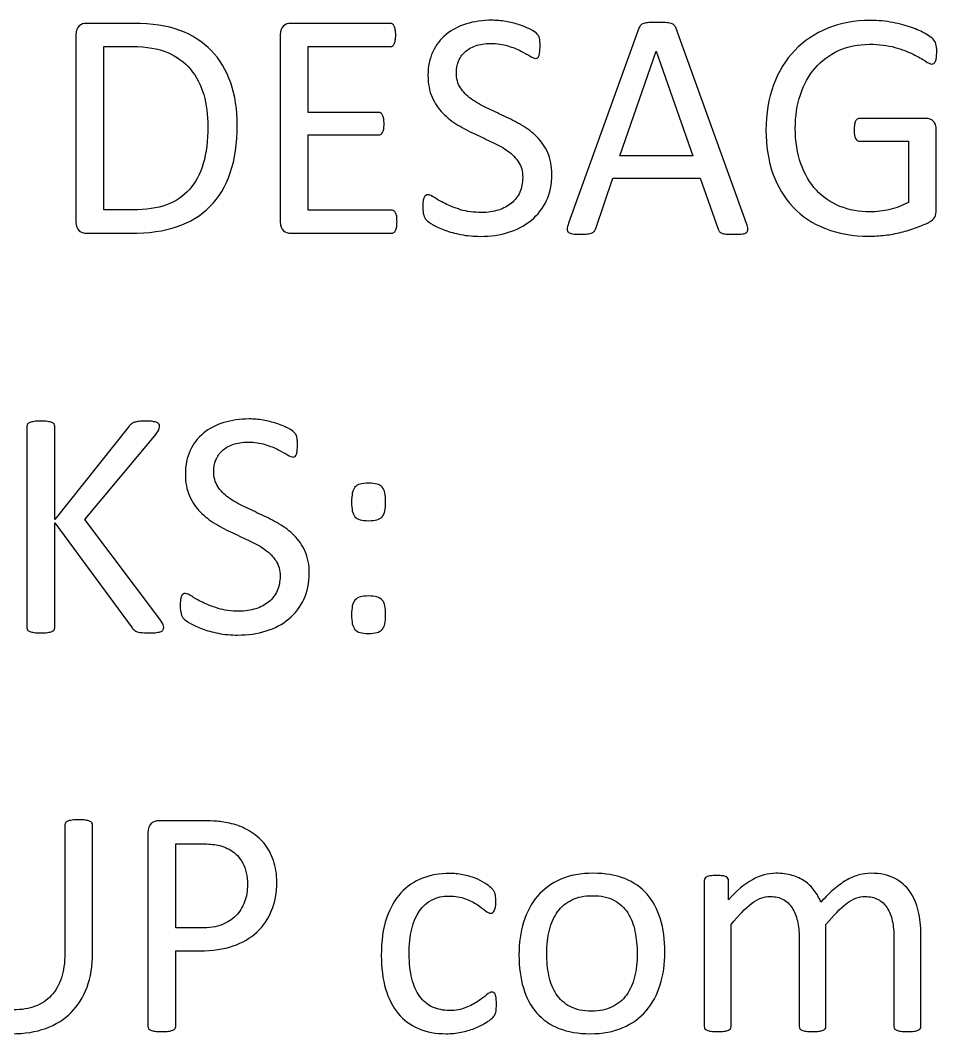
# Model space of a CAD drawing. Extents: x 699 to 13006, y 967 to 6587.
# Drawn here: x 6247.5 to 6578.6, y 2579.4 to 2945.5 of the extents above; entities that cross this region are included whole.
import ezdxf

# ---------------------------------------------------------------- set-up
doc = ezdxf.new("R2010")
doc.units = 0
doc.layers.add('Plantilla_LASERCUT_Illustrator_V2.0', color=7, linetype='CONTINUOUS')

msp = doc.modelspace()

# ---------------------------------------------------------------- linework, layer by layer
at = {"layer": 'Plantilla_LASERCUT_Illustrator_V2.0', "color": 7}
for points in [[(6288.485943, 2944.351151), (6271.317943, 2944.351151)], [(6381.12264, 2944.351151), (6345.146641, 2944.351151)], [(6267.567943, 2940.250151), (6267.567943, 2872.633153)], [(6341.396641, 2940.250151), (6341.396641, 2872.633153)], [(6471.005638, 2942.594051), (6445.575639, 2872.164053)], [(6509.853637, 2872.105053), (6484.423638, 2942.535051)], [(6288.016943, 2876.968153), (6277.645943, 2876.968153), (6277.645943, 2935.972152), (6287.899943, 2935.972152)], [(6376.904641, 2912.183152), (6351.474641, 2912.183152), (6351.474641, 2935.972152), (6381.12264, 2935.972152)], [(6574.833836, 2910.015052), (6550.751836, 2910.015052)], [(6381.53264, 2876.910153), (6351.474641, 2876.910153), (6351.474641, 2904.039152), (6376.904641, 2904.039152)], [(6578.407836, 2877.027053), (6578.407836, 2905.914052)], [(6550.751836, 2901.754052), (6568.329836, 2901.754052), (6568.329836, 2879.664053)], [(6455.361639, 2870.230053), (6461.571638, 2888.453053), (6493.095638, 2888.453053), (6499.599638, 2869.996053)], [(6271.317943, 2868.531153), (6287.372943, 2868.531153)], [(6345.146641, 2868.531153), (6381.53264, 2868.531153)], [(6249.872944, 2798.827955), (6249.872944, 2726.054957)], [(6286.786943, 2798.827955), (6259.950944, 2765.136956), (6259.950944, 2798.827955)], [(6297.919943, 2729.159957), (6270.849943, 2765.136956), (6295.985943, 2795.194955)], [(6259.950944, 2726.054957), (6259.950944, 2763.964956), (6287.841943, 2726.054957)], [(6263.583343, 2654.827959), (6263.583343, 2608.47996)], [(6273.603343, 2608.53896), (6273.603343, 2654.827959)], [(6313.798642, 2656.351659), (6297.568643, 2656.351659)], [(6293.583643, 2652.015659), (6293.583643, 2582.05466)], [(6312.743642, 2617.62066), (6303.661642, 2617.62066), (6303.661642, 2648.030659), (6312.978642, 2648.030659)], [(6494.618638, 2634.730759), (6494.618638, 2581.99576)], [(6503.349637, 2627.757759), (6503.349637, 2634.730759)], [(6504.286637, 2581.99576), (6504.286637, 2618.85176)], [(6538.564637, 2581.99576), (6538.564637, 2618.85176)], [(6528.896637, 2614.04676), (6528.896637, 2581.99576)], [(6563.114636, 2614.04676), (6563.114636, 2581.99576)], [(6572.841636, 2581.99576), (6572.841636, 2615.33576)], [(6303.661642, 2582.05466), (6303.661642, 2609.35966), (6312.275642, 2609.35966)]]:
    msp.add_lwpolyline(points, dxfattribs=at)
for points in [[(6578.290836, 2936.910052)], [(6490.458638, 2896.480053), (6464.091638, 2896.480053), (6477.157638, 2934.273052), (6477.216638, 2934.273052)], [(6323.495942, 2922.906152)], [(6438.046739, 2897.622853)], [(6313.593942, 2893.756153)], [(6383.46664, 2874.654153)], [(6379.218541, 2774.716656)], [(6350.390441, 2753.622856)], [(6379.218541, 2733.993657)], [(6299.120943, 2727.079957)], [(6338.964642, 2641.966659)], [(6328.505642, 2627.025659)], [(6478.769338, 2620.843659)], [(6469.414338, 2599.92566)], [(6419.41394, 2592.04476)]]:
    msp.add_lwpolyline(points, close=True, dxfattribs=at)
for points in [[(6268.768943, 2943.443151), (6267.967943, 2942.837151), (6267.567943, 2941.773151), (6267.567943, 2940.250151)], [(6271.317943, 2944.351151), (6270.418943, 2944.351151), (6269.569943, 2944.049151), (6268.768943, 2943.443151)], [(6305.126942, 2941.802151), (6300.594942, 2943.502151), (6295.048943, 2944.351151), (6288.485943, 2944.351151)], [(6342.597641, 2943.443151), (6341.796641, 2942.837151), (6341.396641, 2941.773151), (6341.396641, 2940.250151)], [(6345.146641, 2944.351151), (6344.247641, 2944.351151), (6343.397641, 2944.049151), (6342.597641, 2943.443151)], [(6381.97264, 2944.117151), (6381.71764, 2944.272151), (6381.43464, 2944.351151), (6381.12264, 2944.351151)], [(6382.58764, 2943.355151), (6382.43064, 2943.707151), (6382.22564, 2943.961151), (6381.97264, 2944.117151)], [(6382.96864, 2942.037151), (6382.87064, 2942.564151), (6382.74364, 2943.004151), (6382.58764, 2943.355151)], [(6408.63274, 2944.145851), (6405.79974, 2943.267851), (6403.35874, 2941.986851), (6401.30874, 2940.308851)], [(6417.80274, 2945.464851), (6414.52174, 2945.464851), (6411.46374, 2945.024851), (6408.63274, 2944.145851)], [(6422.870739, 2945.024851), (6421.171739, 2945.317851), (6419.48174, 2945.464851), (6417.80274, 2945.464851)], [(6427.675739, 2943.852851), (6426.171739, 2944.341851), (6424.569739, 2944.731851), (6422.870739, 2945.024851)], [(6431.689739, 2942.212851), (6430.517739, 2942.817851), (6429.178739, 2943.363851), (6427.675739, 2943.852851)], [(6471.620638, 2943.648051), (6471.366638, 2943.375051), (6471.161638, 2943.023051), (6471.005638, 2942.594051)], [(6472.734638, 2944.293051), (6472.245638, 2944.137051), (6471.874638, 2943.921051), (6471.620638, 2943.648051)], [(6474.609638, 2944.615051), (6473.847638, 2944.556051), (6473.221638, 2944.448051), (6472.734638, 2944.293051)], [(6477.509638, 2944.703051), (6476.337638, 2944.703051), (6475.370638, 2944.674051), (6474.609638, 2944.615051)], [(6480.614638, 2944.615051), (6479.794638, 2944.674051), (6478.758638, 2944.703051), (6477.509638, 2944.703051)], [(6482.607638, 2944.293051), (6482.098638, 2944.448051), (6481.435638, 2944.556051), (6480.614638, 2944.615051)], [(6483.778638, 2943.619051), (6483.505638, 2943.912051), (6483.114638, 2944.137051), (6482.607638, 2944.293051)], [(6484.423638, 2942.535051), (6484.266638, 2942.965051), (6484.051638, 2943.326051), (6483.778638, 2943.619051)], [(6554.560836, 2945.406051), (6548.935836, 2945.406051), (6543.808836, 2944.459051), (6539.179837, 2942.564051)], [(6562.704836, 2944.644051), (6560.165836, 2945.151051), (6557.450836, 2945.406051), (6554.560836, 2945.406051)], [(6569.472836, 2942.857051), (6567.498836, 2943.540051), (6565.243836, 2944.137051), (6562.704836, 2944.644051)], [(6316.522942, 2934.478152), (6313.455942, 2937.662152), (6309.657942, 2940.103151), (6305.126942, 2941.802151)], [(6383.11464, 2940.074151), (6383.11464, 2940.855151), (6383.06564, 2941.509151), (6382.96864, 2942.037151)], [(6382.96864, 2938.228152), (6383.06564, 2938.756152), (6383.11464, 2939.371152), (6383.11464, 2940.074151)], [(6401.30874, 2940.308851), (6399.25774, 2938.628852), (6397.65574, 2936.548852), (6396.50374, 2934.067852)], [(6434.003739, 2940.747851), (6433.631739, 2941.118851), (6432.860739, 2941.605851), (6431.689739, 2942.212851)], [(6434.735739, 2939.868852), (6434.618739, 2940.082851), (6434.374739, 2940.375851), (6434.003739, 2940.747851)], [(6435.028739, 2939.048852), (6434.950739, 2939.379852), (6434.853739, 2939.653852), (6434.735739, 2939.868852)], [(6539.179837, 2942.564051), (6534.550837, 2940.669051), (6530.584837, 2938.003052), (6527.284837, 2934.566052)], [(6574.452836, 2940.631051), (6573.104836, 2941.431051), (6571.444836, 2942.174051), (6569.472836, 2942.857051)], [(6577.235836, 2938.668052), (6576.727836, 2939.175052), (6575.800836, 2939.830052), (6574.452836, 2940.631051)], [(6287.899943, 2935.972152), (6293.133943, 2935.972152), (6297.411943, 2935.249152), (6300.731942, 2933.804152)], [(6381.12264, 2935.972152), (6381.43464, 2935.972152), (6381.71764, 2936.050152), (6381.97264, 2936.207152)], [(6381.97264, 2936.207152), (6382.22564, 2936.362152), (6382.43064, 2936.607152), (6382.58764, 2936.939152)], [(6382.58764, 2936.939152), (6382.74364, 2937.270152), (6382.87064, 2937.701152), (6382.96864, 2938.228152)], [(6408.07574, 2933.979852), (6409.09074, 2934.917852), (6410.37974, 2935.669852), (6411.94274, 2936.235852)], [(6411.94274, 2936.235852), (6413.50474, 2936.801852), (6415.34174, 2937.085852), (6417.45074, 2937.085852)], [(6417.45074, 2937.085852), (6419.71574, 2937.085852), (6421.757739, 2936.801852), (6423.573739, 2936.235852)], [(6423.573739, 2936.235852), (6425.390739, 2935.669852), (6426.962739, 2935.043852), (6428.290739, 2934.360852)], [(6435.204739, 2937.847852), (6435.165739, 2938.315852), (6435.106739, 2938.716852), (6435.028739, 2939.048852)], [(6435.175739, 2934.155852), (6435.233739, 2934.702852), (6435.263739, 2935.327852), (6435.263739, 2936.030852)], [(6435.263739, 2936.030852), (6435.263739, 2936.771852), (6435.243739, 2937.378852), (6435.204739, 2937.847852)], [(6543.075836, 2934.508052), (6546.395836, 2936.031052), (6550.145836, 2936.793052), (6554.325836, 2936.793052)], [(6554.325836, 2936.793052), (6557.841836, 2936.793052), (6560.877836, 2936.421052), (6563.436836, 2935.680052)], [(6578.290836, 2936.910052), (6578.094836, 2937.574052), (6577.743836, 2938.160052), (6577.235836, 2938.668052)], [(6578.583836, 2934.039052), (6578.583836, 2935.289052), (6578.485836, 2936.245052), (6578.290836, 2936.910052)], [(6300.731942, 2933.804152), (6304.051942, 2932.359152), (6306.796942, 2930.347152), (6308.964942, 2927.769152)], [(6323.495942, 2922.906152), (6321.913942, 2927.437152), (6319.588942, 2931.294152), (6316.522942, 2934.478152)], [(6396.50374, 2934.067852), (6395.35074, 2931.586852), (6394.77574, 2928.765852), (6394.77574, 2925.601852)], [(6405.79074, 2930.640852), (6406.29774, 2931.929852), (6407.05974, 2933.042852), (6408.07574, 2933.979852)], [(6428.290739, 2934.360852), (6429.618739, 2933.677852), (6430.741739, 2933.061852), (6431.659739, 2932.515852)], [(6431.659739, 2932.515852), (6432.577739, 2931.967852), (6433.251739, 2931.694852), (6433.681739, 2931.694852)], [(6434.413739, 2931.958852), (6434.628739, 2932.134852), (6434.794739, 2932.406852), (6434.911739, 2932.778852)], [(6434.911739, 2932.778852), (6435.028739, 2933.149852), (6435.116739, 2933.607852), (6435.175739, 2934.155852)], [(6527.284837, 2934.566052), (6523.983837, 2931.129052), (6521.425837, 2926.969052), (6519.608837, 2922.086052)], [(6534.638837, 2928.180052), (6536.942837, 2930.875052), (6539.754837, 2932.984052), (6543.075836, 2934.508052)], [(6563.436836, 2935.680052), (6565.995836, 2934.937052), (6568.192836, 2934.117052), (6570.028836, 2933.219052)], [(6570.028836, 2933.219052), (6571.864836, 2932.319052), (6573.329836, 2931.499052), (6574.423836, 2930.758052)], [(6578.114836, 2930.670052), (6578.270836, 2931.041052), (6578.387836, 2931.510052), (6578.466836, 2932.076052)], [(6578.466836, 2932.076052), (6578.543836, 2932.641052), (6578.583836, 2933.297052), (6578.583836, 2934.039052)], [(6405.02874, 2926.538852), (6405.02874, 2927.982852), (6405.28274, 2929.351852), (6405.79074, 2930.640852)], [(6433.681739, 2931.694852), (6433.954739, 2931.694852), (6434.198739, 2931.782852), (6434.413739, 2931.958852)], [(6574.423836, 2930.758052), (6575.516836, 2930.015052), (6576.298836, 2929.644052), (6576.767836, 2929.644052)], [(6576.767836, 2929.644052), (6577.040836, 2929.644052), (6577.294836, 2929.723052), (6577.528836, 2929.879052)], [(6577.528836, 2929.879052), (6577.763836, 2930.034052), (6577.957836, 2930.298052), (6578.114836, 2930.670052)], [(6308.964942, 2927.769152), (6311.132942, 2925.191152), (6312.723942, 2922.135152), (6313.739942, 2918.599152)], [(6394.77574, 2925.601852), (6394.77574, 2922.515852), (6395.27374, 2919.867852), (6396.26974, 2917.661852)], [(6406.49374, 2921.089852), (6405.51674, 2922.612852), (6405.02874, 2924.429852), (6405.02874, 2926.538852)], [(6529.335837, 2918.570052), (6530.565837, 2922.281052), (6532.332837, 2925.484052), (6534.638837, 2928.180052)], [(6325.868942, 2907.554152), (6325.868942, 2913.258152), (6325.077942, 2918.374152), (6323.495942, 2922.906152)], [(6410.39074, 2917.046852), (6408.76874, 2918.218852), (6407.46974, 2919.565852), (6406.49374, 2921.089852)], [(6519.608837, 2922.086052), (6517.792837, 2917.202052), (6516.884837, 2911.753052), (6516.884837, 2905.738052)], [(6313.739942, 2918.599152), (6314.754942, 2915.063152), (6315.263942, 2911.246152), (6315.263942, 2907.144152)], [(6396.26974, 2917.661852), (6397.26574, 2915.454852), (6398.56374, 2913.530852), (6400.16574, 2911.890852)], [(6527.489837, 2906.500052), (6527.489837, 2910.836052), (6528.104837, 2914.858052), (6529.335837, 2918.570052)], [(6415.92774, 2913.823852), (6413.85674, 2914.799852), (6412.01074, 2915.874852), (6410.39074, 2917.046852)], [(6422.255739, 2910.864852), (6420.106739, 2911.860852), (6417.99774, 2912.847852), (6415.92774, 2913.823852)], [(6377.753641, 2911.920152), (6377.499641, 2912.095152), (6377.216641, 2912.183152), (6376.904641, 2912.183152)], [(6378.398641, 2911.187152), (6378.222641, 2911.500152), (6378.007641, 2911.744152), (6377.753641, 2911.920152)], [(6378.779641, 2909.898152), (6378.700641, 2910.445152), (6378.573641, 2910.874152), (6378.398641, 2911.187152)], [(6400.16574, 2911.890852), (6401.76674, 2910.249852), (6403.58374, 2908.822852), (6405.61474, 2907.612852)], [(6428.583739, 2907.583852), (6426.512739, 2908.774852), (6424.403739, 2909.868852), (6422.255739, 2910.864852)], [(6315.263942, 2907.144152), (6315.263942, 2901.988152), (6314.706942, 2897.525153), (6313.593942, 2893.756153)], [(6323.349942, 2890.357153), (6325.028942, 2895.259153), (6325.868942, 2900.992152), (6325.868942, 2907.554152)], [(6378.896641, 2907.965152), (6378.896641, 2908.706152), (6378.856641, 2909.350152), (6378.779641, 2909.898152)], [(6378.779641, 2906.148152), (6378.856641, 2906.655152), (6378.896641, 2907.261152), (6378.896641, 2907.965152)], [(6405.61474, 2907.612852), (6407.64574, 2906.401852), (6409.73574, 2905.298852), (6411.88474, 2904.302852)], [(6434.120739, 2903.364852), (6432.499739, 2904.984852), (6430.653739, 2906.391852), (6428.583739, 2907.583852)], [(6529.511837, 2893.609053), (6528.163837, 2897.359053), (6527.489837, 2901.656052), (6527.489837, 2906.500052)], [(6548.876836, 2907.760052), (6548.797836, 2907.232052), (6548.759836, 2906.597052), (6548.759836, 2905.855052)], [(6549.257836, 2909.049052), (6549.081836, 2908.717052), (6548.954836, 2908.287052), (6548.876836, 2907.760052)], [(6549.872836, 2909.781052), (6549.638836, 2909.625052), (6549.433836, 2909.380052), (6549.257836, 2909.049052)], [(6550.751836, 2910.015052), (6550.399836, 2910.015052), (6550.106836, 2909.936052), (6549.872836, 2909.781052)], [(6576.122836, 2909.781052), (6575.692836, 2909.936052), (6575.262836, 2910.015052), (6574.833836, 2910.015052)], [(6577.294836, 2909.078052), (6576.942836, 2909.390052), (6576.551836, 2909.625052), (6576.122836, 2909.781052)], [(6578.114836, 2907.789052), (6577.918836, 2908.336052), (6577.645836, 2908.764052), (6577.294836, 2909.078052)], [(6578.407836, 2905.914052), (6578.407836, 2906.617052), (6578.309836, 2907.241052), (6578.114836, 2907.789052)], [(6376.904641, 2904.039152), (6377.216641, 2904.039152), (6377.499641, 2904.106152), (6377.753641, 2904.244152)], [(6377.753641, 2904.244152), (6378.007641, 2904.381152), (6378.222641, 2904.604152), (6378.398641, 2904.918152)], [(6378.398641, 2904.918152), (6378.573641, 2905.230152), (6378.700641, 2905.640152), (6378.779641, 2906.148152)], [(6411.88474, 2904.302852), (6414.03274, 2903.306852), (6416.13274, 2902.329852), (6418.18374, 2901.372852)], [(6438.046739, 2897.622853), (6437.050739, 2899.828853), (6435.741739, 2901.743852), (6434.120739, 2903.364852)], [(6516.884837, 2905.738052), (6516.884837, 2899.957053), (6517.723837, 2894.722053), (6519.403837, 2890.035053)], [(6548.759836, 2905.855052), (6548.759836, 2904.449052), (6548.924836, 2903.414052), (6549.257836, 2902.750052)], [(6418.18374, 2901.372852), (6420.234739, 2900.414852), (6422.059739, 2899.359853), (6423.661739, 2898.208853)], [(6549.257836, 2902.750052), (6549.588836, 2902.085052), (6550.086836, 2901.754052), (6550.751836, 2901.754052)], [(6423.661739, 2898.208853), (6425.262739, 2897.056853), (6426.551739, 2895.718853), (6427.528739, 2894.194853)], [(6439.540739, 2889.800853), (6439.540739, 2892.808853), (6439.042739, 2895.415853), (6438.046739, 2897.622853)], [(6313.593942, 2893.756153), (6312.479942, 2889.985153), (6310.809942, 2886.850153), (6308.583942, 2884.351153)], [(6427.528739, 2894.194853), (6428.504739, 2892.671853), (6428.993739, 2890.834853), (6428.993739, 2888.686853)], [(6535.106837, 2884.117053), (6532.723837, 2886.695053), (6530.858837, 2889.859053), (6529.511837, 2893.609053)], [(6315.995942, 2878.170153), (6319.218942, 2881.392153), (6321.668942, 2885.455153), (6323.349942, 2890.357153)], [(6428.993739, 2888.686853), (6428.993739, 2886.694853), (6428.642739, 2884.916853), (6427.939739, 2883.354853)], [(6437.577739, 2880.308853), (6438.885739, 2883.081853), (6439.540739, 2886.245853), (6439.540739, 2889.800853)], [(6519.403837, 2890.035053), (6521.082837, 2885.347053), (6523.514837, 2881.324053), (6526.698837, 2877.965053)], [(6308.583942, 2884.351153), (6306.356942, 2881.851153), (6303.582942, 2879.995153), (6300.263942, 2878.785153)], [(6393.36874, 2881.479853), (6393.21274, 2881.128853), (6393.09474, 2880.668853), (6393.01774, 2880.102853)], [(6393.95474, 2882.212853), (6393.72074, 2882.074853), (6393.52474, 2881.831853), (6393.36874, 2881.479853)], [(6394.77574, 2882.417853), (6394.46274, 2882.417853), (6394.18974, 2882.349853), (6393.95474, 2882.212853)], [(6397.08974, 2881.421853), (6396.09374, 2882.085853), (6395.32174, 2882.417853), (6394.77574, 2882.417853)], [(6400.92774, 2879.253853), (6399.36474, 2880.034853), (6398.08574, 2880.756853), (6397.08974, 2881.421853)], [(6427.939739, 2883.354853), (6427.235739, 2881.792853), (6426.229739, 2880.474853), (6424.921739, 2879.399853)], [(6543.632836, 2878.258053), (6540.331836, 2879.585053), (6537.489837, 2881.539053), (6535.106837, 2884.117053)], [(6300.263942, 2878.785153), (6296.942943, 2877.574153), (6292.860943, 2876.968153), (6288.016943, 2876.968153)], [(6304.130942, 2870.933153), (6308.817942, 2872.535153), (6312.772942, 2874.947153), (6315.995942, 2878.170153)], [(6393.01774, 2880.102853), (6392.93874, 2879.536853), (6392.90074, 2878.822853), (6392.90074, 2877.964853)], [(6392.90074, 2877.964853), (6392.90074, 2876.753853), (6393.00674, 2875.786853), (6393.22274, 2875.063853)], [(6406.58174, 2877.056853), (6404.37474, 2877.738853), (6402.48974, 2878.471853), (6400.92774, 2879.253853)], [(6424.921739, 2879.399853), (6423.612739, 2878.324853), (6422.050739, 2877.495853), (6420.234739, 2876.909853)], [(6432.128739, 2873.247853), (6434.452739, 2875.181853), (6436.268739, 2877.533853), (6437.577739, 2880.308853)], [(6526.698837, 2877.965053), (6529.881837, 2874.604053), (6533.778837, 2872.017053), (6538.388837, 2870.201053)], [(6554.501836, 2876.265053), (6550.555836, 2876.265053), (6546.932836, 2876.930053), (6543.632836, 2878.258053)], [(6568.329836, 2879.664053), (6566.258836, 2878.530053), (6564.022836, 2877.681053), (6561.620836, 2877.115053)], [(6382.38264, 2876.675153), (6382.12864, 2876.831153), (6381.84464, 2876.910153), (6381.53264, 2876.910153)], [(6383.05664, 2875.943153), (6382.86064, 2876.274153), (6382.63564, 2876.519153), (6382.38264, 2876.675153)], [(6383.46664, 2874.654153), (6383.38764, 2875.181153), (6383.25164, 2875.611153), (6383.05664, 2875.943153)], [(6383.58364, 2872.691153), (6383.58364, 2873.472153), (6383.54464, 2874.127153), (6383.46664, 2874.654153)], [(6393.22274, 2875.063853), (6393.43674, 2874.340853), (6393.76874, 2873.745853), (6394.21874, 2873.276853)], [(6414.22874, 2876.030853), (6411.33774, 2876.030853), (6408.78874, 2876.372853), (6406.58174, 2877.056853)], [(6420.234739, 2876.909853), (6418.41774, 2876.323853), (6416.41574, 2876.030853), (6414.22874, 2876.030853)], [(6561.620836, 2877.115053), (6559.218836, 2876.549053), (6556.845836, 2876.265053), (6554.501836, 2876.265053)], [(6575.653836, 2872.428053), (6576.786836, 2872.993053), (6577.528836, 2873.648053), (6577.880836, 2874.390053)], [(6577.880836, 2874.390053), (6578.231836, 2875.132053), (6578.407836, 2876.011053), (6578.407836, 2877.027053)], [(6267.567943, 2872.633153), (6267.567943, 2871.109153), (6267.967943, 2870.045153), (6268.768943, 2869.439153)], [(6287.372943, 2868.531153), (6293.856943, 2868.531153), (6299.442943, 2869.331153), (6304.130942, 2870.933153)], [(6341.396641, 2872.633153), (6341.396641, 2871.109153), (6341.796641, 2870.045153), (6342.597641, 2869.439153)], [(6383.05664, 2869.527153), (6383.25164, 2869.879153), (6383.38764, 2870.318153), (6383.46664, 2870.845153)], [(6383.46664, 2870.845153), (6383.54464, 2871.373153), (6383.58364, 2871.988153), (6383.58364, 2872.691153)], [(6394.21874, 2873.276853), (6394.66774, 2872.808853), (6395.46774, 2872.241853), (6396.62074, 2871.577853)], [(6396.62074, 2871.577853), (6397.77274, 2870.912853), (6399.19874, 2870.268853), (6400.89874, 2869.643853)], [(6423.925739, 2868.882853), (6427.069739, 2869.857853), (6429.803739, 2871.313853), (6432.128739, 2873.247853)], [(6445.077639, 2870.084053), (6445.057639, 2869.556053), (6445.194639, 2869.155053), (6445.487639, 2868.883053)], [(6445.575639, 2872.164053), (6445.262639, 2871.305053), (6445.096639, 2870.611053), (6445.077639, 2870.084053)], [(6454.892639, 2869.322053), (6455.087639, 2869.576053), (6455.243639, 2869.879053), (6455.361639, 2870.230053)], [(6499.599638, 2869.996053), (6499.755638, 2869.644053), (6499.921638, 2869.351053), (6500.097637, 2869.117053)], [(6510.351637, 2870.025053), (6510.331637, 2870.553053), (6510.165637, 2871.246053), (6509.853637, 2872.105053)], [(6509.911637, 2868.824053), (6510.223637, 2869.097053), (6510.370637, 2869.498053), (6510.351637, 2870.025053)], [(6538.388837, 2870.201053), (6542.997836, 2868.385053), (6548.231836, 2867.476053), (6554.091836, 2867.476053)], [(6565.692836, 2868.883053), (6567.606836, 2869.351053), (6569.461836, 2869.917053), (6571.259836, 2870.582053)], [(6571.259836, 2870.582053), (6573.055836, 2871.246053), (6574.520836, 2871.861053), (6575.653836, 2872.428053)], [(6268.768943, 2869.439153), (6269.569943, 2868.833153), (6270.418943, 2868.531153), (6271.317943, 2868.531153)], [(6342.597641, 2869.439153), (6343.397641, 2868.833153), (6344.247641, 2868.531153), (6345.146641, 2868.531153)], [(6381.53264, 2868.531153), (6381.84464, 2868.531153), (6382.12864, 2868.609153), (6382.38264, 2868.765153)], [(6382.38264, 2868.765153), (6382.63564, 2868.921153), (6382.86064, 2869.175153), (6383.05664, 2869.527153)], [(6400.89874, 2869.643853), (6402.59774, 2869.018853), (6404.53074, 2868.492853), (6406.69874, 2868.061853)], [(6406.69874, 2868.061853), (6408.86674, 2867.632853), (6411.21974, 2867.417853), (6413.75974, 2867.417853)], [(6413.75974, 2867.417853), (6417.39274, 2867.417853), (6420.780739, 2867.906853), (6423.925739, 2868.882853)], [(6445.487639, 2868.883053), (6445.780639, 2868.609053), (6446.288639, 2868.424053), (6447.011639, 2868.326053)], [(6447.011639, 2868.326053), (6447.733639, 2868.229053), (6448.661639, 2868.180053), (6449.794639, 2868.180053)], [(6449.794639, 2868.180053), (6450.887639, 2868.180053), (6451.776639, 2868.219053), (6452.460639, 2868.297053)], [(6452.460639, 2868.297053), (6453.143639, 2868.376053), (6453.671639, 2868.502053), (6454.042639, 2868.678053)], [(6454.042639, 2868.678053), (6454.413639, 2868.853053), (6454.696639, 2869.067053), (6454.892639, 2869.322053)], [(6500.097637, 2869.117053), (6500.273637, 2868.883053), (6500.546637, 2868.697053), (6500.917637, 2868.560053)], [(6500.917637, 2868.560053), (6501.288637, 2868.424053), (6501.835637, 2868.326053), (6502.558637, 2868.267053)], [(6502.558637, 2868.267053), (6503.280637, 2868.209053), (6504.247637, 2868.180053), (6505.458637, 2868.180053)], [(6505.458637, 2868.180053), (6506.669637, 2868.180053), (6507.635637, 2868.219053), (6508.359637, 2868.297053)], [(6508.359637, 2868.297053), (6509.081637, 2868.376053), (6509.598637, 2868.551053), (6509.911637, 2868.824053)], [(6554.091836, 2867.476053), (6556.004836, 2867.476053), (6557.938836, 2867.594053), (6559.892836, 2867.828053)], [(6559.892836, 2867.828053), (6561.844836, 2868.062053), (6563.778836, 2868.414053), (6565.692836, 2868.883053)], [(6252.509944, 2800.556955), (6251.844944, 2800.458955), (6251.317944, 2800.341955), (6250.927944, 2800.204955)], [(6254.911944, 2800.702955), (6253.974944, 2800.702955), (6253.172944, 2800.652955), (6252.509944, 2800.556955)], [(6257.343944, 2800.556955), (6256.698944, 2800.652955), (6255.887944, 2800.702955), (6254.911944, 2800.702955)], [(6258.895944, 2800.204955), (6258.504944, 2800.341955), (6257.987944, 2800.458955), (6257.343944, 2800.556955)], [(6288.749943, 2800.263955), (6288.299943, 2800.125955), (6287.918943, 2799.940955), (6287.606943, 2799.706955)], [(6290.390943, 2800.585955), (6289.745943, 2800.506955), (6289.198943, 2800.399955), (6288.749943, 2800.263955)], [(6292.880943, 2800.702955), (6291.864943, 2800.702955), (6291.034943, 2800.663955), (6290.390943, 2800.585955)], [(6295.341943, 2800.556955), (6294.715943, 2800.652955), (6293.895943, 2800.702955), (6292.880943, 2800.702955)], [(6296.835943, 2800.175955), (6296.463943, 2800.330955), (6295.965943, 2800.458955), (6295.341943, 2800.556955)], [(6330.146442, 2801.464855), (6326.865442, 2801.464855), (6323.807442, 2801.024855), (6320.976442, 2800.145855)], [(6335.214442, 2801.024855), (6333.515442, 2801.317855), (6331.825442, 2801.464855), (6330.146442, 2801.464855)], [(6340.019441, 2799.852855), (6338.515442, 2800.341855), (6336.913442, 2800.731855), (6335.214442, 2801.024855)], [(6250.106944, 2799.647955), (6249.950944, 2799.413955), (6249.872944, 2799.140955), (6249.872944, 2798.827955)], [(6250.927944, 2800.204955), (6250.536944, 2800.066955), (6250.262944, 2799.882955), (6250.106944, 2799.647955)], [(6259.716944, 2799.647955), (6259.559944, 2799.882955), (6259.286944, 2800.066955), (6258.895944, 2800.204955)], [(6259.950944, 2798.827955), (6259.950944, 2799.140955), (6259.871944, 2799.413955), (6259.716944, 2799.647955)], [(6287.606943, 2799.706955), (6287.293943, 2799.472955), (6287.020943, 2799.179955), (6286.786943, 2798.827955)], [(6295.985943, 2795.194955), (6296.688943, 2796.093955), (6297.166943, 2796.796955), (6297.421943, 2797.304955)], [(6297.597943, 2799.589955), (6297.459943, 2799.823955), (6297.205943, 2800.018955), (6296.835943, 2800.175955)], [(6297.421943, 2797.304955), (6297.674943, 2797.810955), (6297.802943, 2798.319955), (6297.802943, 2798.827955)], [(6297.802943, 2798.827955), (6297.802943, 2799.100955), (6297.733943, 2799.354955), (6297.597943, 2799.589955)], [(6320.976442, 2800.145855), (6318.143442, 2799.267855), (6315.702442, 2797.986855), (6313.652442, 2796.308855)], [(6344.033441, 2798.212855), (6342.861441, 2798.817855), (6341.522441, 2799.363855), (6340.019441, 2799.852855)], [(6346.347441, 2796.747855), (6345.975441, 2797.118855), (6345.204441, 2797.605855), (6344.033441, 2798.212855)], [(6347.079441, 2795.868855), (6346.962441, 2796.082855), (6346.718441, 2796.375855), (6346.347441, 2796.747855)], [(6313.652442, 2796.308855), (6311.601442, 2794.628855), (6309.999442, 2792.548855), (6308.847442, 2790.067855)], [(6324.286442, 2792.235855), (6325.848442, 2792.801855), (6327.685442, 2793.085855), (6329.794442, 2793.085855)], [(6329.794442, 2793.085855), (6332.059442, 2793.085855), (6334.101442, 2792.801855), (6335.917442, 2792.235855)], [(6347.372441, 2795.048855), (6347.294441, 2795.379855), (6347.197441, 2795.653855), (6347.079441, 2795.868855)], [(6347.548441, 2793.847855), (6347.509441, 2794.315855), (6347.450441, 2794.716855), (6347.372441, 2795.048855)], [(6347.607441, 2792.030855), (6347.607441, 2792.771855), (6347.587441, 2793.378855), (6347.548441, 2793.847855)], [(6308.847442, 2790.067855), (6307.694442, 2787.586855), (6307.119442, 2784.765855), (6307.119442, 2781.601855)], [(6318.134442, 2786.640855), (6318.641442, 2787.929855), (6319.403442, 2789.042855), (6320.419442, 2789.979855)], [(6320.419442, 2789.979855), (6321.434442, 2790.917855), (6322.723442, 2791.669855), (6324.286442, 2792.235855)], [(6335.917442, 2792.235855), (6337.734442, 2791.669855), (6339.306442, 2791.043855), (6340.634441, 2790.360855)], [(6340.634441, 2790.360855), (6341.962441, 2789.677855), (6343.085441, 2789.061855), (6344.003441, 2788.515855)], [(6347.255441, 2788.778855), (6347.372441, 2789.149855), (6347.460441, 2789.607855), (6347.519441, 2790.155855)], [(6347.519441, 2790.155855), (6347.577441, 2790.702855), (6347.607441, 2791.327855), (6347.607441, 2792.030855)], [(6317.372442, 2782.538855), (6317.372442, 2783.982855), (6317.626442, 2785.351855), (6318.134442, 2786.640855)], [(6344.003441, 2788.515855), (6344.921441, 2787.967855), (6345.595441, 2787.694855), (6346.025441, 2787.694855)], [(6346.025441, 2787.694855), (6346.298441, 2787.694855), (6346.542441, 2787.782855), (6346.757441, 2787.958855)], [(6346.757441, 2787.958855), (6346.972441, 2788.134855), (6347.138441, 2788.406855), (6347.255441, 2788.778855)], [(6318.837442, 2777.089856), (6317.860442, 2778.612856), (6317.372442, 2780.429855), (6317.372442, 2782.538855)], [(6307.119442, 2781.601855), (6307.119442, 2778.515856), (6307.617442, 2775.867856), (6308.613442, 2773.661856)], [(6322.734442, 2773.046856), (6321.112442, 2774.218856), (6319.813442, 2775.565856), (6318.837442, 2777.089856)], [(6367.441541, 2774.716656), (6367.265541, 2773.837656), (6367.177541, 2772.733656), (6367.177541, 2771.405656)], [(6368.407541, 2776.825656), (6367.939541, 2776.298656), (6367.616541, 2775.595656), (6367.441541, 2774.716656)], [(6370.282541, 2777.939656), (6369.501541, 2777.724656), (6368.876541, 2777.353656), (6368.407541, 2776.825656)], [(6373.329541, 2778.261656), (6372.079541, 2778.261656), (6371.063541, 2778.153656), (6370.282541, 2777.939656)], [(6376.318541, 2777.939656), (6375.536541, 2778.153656), (6374.540541, 2778.261656), (6373.329541, 2778.261656)], [(6378.222541, 2776.825656), (6377.733541, 2777.353656), (6377.098541, 2777.724656), (6376.318541, 2777.939656)], [(6379.218541, 2774.716656), (6379.042541, 2775.595656), (6378.710541, 2776.298656), (6378.222541, 2776.825656)], [(6379.482541, 2771.405656), (6379.482541, 2772.733656), (6379.394541, 2773.837656), (6379.218541, 2774.716656)], [(6308.613442, 2773.661856), (6309.609442, 2771.454856), (6310.907442, 2769.530856), (6312.509442, 2767.890856)], [(6328.271442, 2769.823856), (6326.200442, 2770.799856), (6324.354442, 2771.874856), (6322.734442, 2773.046856)], [(6367.177541, 2771.405656), (6367.177541, 2770.154656), (6367.265541, 2769.100656), (6367.441541, 2768.241656)], [(6379.218541, 2768.241656), (6379.394541, 2769.100656), (6379.482541, 2770.154656), (6379.482541, 2771.405656)], [(6312.509442, 2767.890856), (6314.110442, 2766.249856), (6315.927442, 2764.822856), (6317.958442, 2763.612856)], [(6334.599442, 2766.864856), (6332.450442, 2767.860856), (6330.341442, 2768.847856), (6328.271442, 2769.823856)], [(6367.441541, 2768.241656), (6367.616541, 2767.382656), (6367.939541, 2766.689656), (6368.407541, 2766.161656)], [(6378.222541, 2766.161656), (6378.710541, 2766.689656), (6379.042541, 2767.382656), (6379.218541, 2768.241656)], [(6340.927441, 2763.583856), (6338.856442, 2764.774856), (6336.747442, 2765.868856), (6334.599442, 2766.864856)], [(6368.407541, 2766.161656), (6368.876541, 2765.634656), (6369.501541, 2765.262656), (6370.282541, 2765.048656)], [(6370.282541, 2765.048656), (6371.063541, 2764.833656), (6372.079541, 2764.726656), (6373.329541, 2764.726656)], [(6373.329541, 2764.726656), (6374.540541, 2764.726656), (6375.536541, 2764.833656), (6376.318541, 2765.048656)], [(6376.318541, 2765.048656), (6377.098541, 2765.262656), (6377.733541, 2765.634656), (6378.222541, 2766.161656)], [(6317.958442, 2763.612856), (6319.989442, 2762.401856), (6322.079442, 2761.298856), (6324.228442, 2760.302856)], [(6324.228442, 2760.302856), (6326.376442, 2759.306856), (6328.476442, 2758.329856), (6330.527442, 2757.372856)], [(6346.464441, 2759.364856), (6344.843441, 2760.984856), (6342.997441, 2762.391856), (6340.927441, 2763.583856)], [(6330.527442, 2757.372856), (6332.578442, 2756.414856), (6334.403442, 2755.359856), (6336.005442, 2754.208856)], [(6350.390441, 2753.622856), (6349.394441, 2755.828856), (6348.085441, 2757.743856), (6346.464441, 2759.364856)], [(6336.005442, 2754.208856), (6337.606442, 2753.056856), (6338.895442, 2751.718856), (6339.872442, 2750.194856)], [(6351.884441, 2745.800856), (6351.884441, 2748.808856), (6351.386441, 2751.415856), (6350.390441, 2753.622856)], [(6339.872442, 2750.194856), (6340.848441, 2748.671856), (6341.337441, 2746.834856), (6341.337441, 2744.686856)], [(6349.921441, 2736.308857), (6351.229441, 2739.081857), (6351.884441, 2742.245856), (6351.884441, 2745.800856)], [(6341.337441, 2744.686856), (6341.337441, 2742.694856), (6340.986441, 2740.916856), (6340.283441, 2739.354857)], [(6306.298442, 2738.212857), (6306.064442, 2738.074857), (6305.868442, 2737.831857), (6305.712442, 2737.479857)], [(6307.119442, 2738.417857), (6306.806442, 2738.417857), (6306.533442, 2738.349857), (6306.298442, 2738.212857)], [(6309.433442, 2737.421857), (6308.437442, 2738.085857), (6307.665442, 2738.417857), (6307.119442, 2738.417857)], [(6340.283441, 2739.354857), (6339.579442, 2737.792857), (6338.573442, 2736.474857), (6337.265442, 2735.399857)], [(6305.361442, 2736.102857), (6305.282442, 2735.536857), (6305.244442, 2734.822857), (6305.244442, 2733.964857)], [(6305.712442, 2737.479857), (6305.556442, 2737.128857), (6305.438442, 2736.668857), (6305.361442, 2736.102857)], [(6313.271442, 2735.253857), (6311.708442, 2736.034857), (6310.429442, 2736.756857), (6309.433442, 2737.421857)], [(6318.925442, 2733.056857), (6316.718442, 2733.738857), (6314.833442, 2734.471857), (6313.271442, 2735.253857)], [(6337.265442, 2735.399857), (6335.956442, 2734.324857), (6334.394442, 2733.495857), (6332.578442, 2732.909857)], [(6344.472441, 2729.247857), (6346.796441, 2731.181857), (6348.612441, 2733.533857), (6349.921441, 2736.308857)], [(6368.407541, 2736.073657), (6367.939541, 2735.566657), (6367.616541, 2734.872657), (6367.441541, 2733.993657)], [(6370.282541, 2737.187657), (6369.501541, 2736.952657), (6368.876541, 2736.580657), (6368.407541, 2736.073657)], [(6373.329541, 2737.538657), (6372.079541, 2737.538657), (6371.063541, 2737.421657), (6370.282541, 2737.187657)], [(6376.318541, 2737.187657), (6375.536541, 2737.421657), (6374.540541, 2737.538657), (6373.329541, 2737.538657)], [(6378.222541, 2736.073657), (6377.733541, 2736.580657), (6377.098541, 2736.952657), (6376.318541, 2737.187657)], [(6379.218541, 2733.993657), (6379.042541, 2734.872657), (6378.710541, 2735.566657), (6378.222541, 2736.073657)], [(6305.244442, 2733.964857), (6305.244442, 2732.753857), (6305.350442, 2731.786857), (6305.566442, 2731.063857)], [(6305.566442, 2731.063857), (6305.780442, 2730.340857), (6306.112442, 2729.745857), (6306.562442, 2729.276857)], [(6326.572442, 2732.030857), (6323.681442, 2732.030857), (6321.132442, 2732.372857), (6318.925442, 2733.056857)], [(6332.578442, 2732.909857), (6330.761442, 2732.323857), (6328.759442, 2732.030857), (6326.572442, 2732.030857)], [(6367.441541, 2733.993657), (6367.265541, 2733.114657), (6367.177541, 2732.030657), (6367.177541, 2730.741657)], [(6367.177541, 2730.741657), (6367.177541, 2729.452657), (6367.265541, 2728.377657), (6367.441541, 2727.519657)], [(6379.482541, 2730.741657), (6379.482541, 2732.030657), (6379.394541, 2733.114657), (6379.218541, 2733.993657)], [(6379.218541, 2727.519657), (6379.394541, 2728.377657), (6379.482541, 2729.452657), (6379.482541, 2730.741657)], [(6299.120943, 2727.079957), (6298.983943, 2727.450957), (6298.582943, 2728.142957), (6297.919943, 2729.159957)], [(6299.325943, 2726.171957), (6299.325943, 2726.405957), (6299.256943, 2726.707957), (6299.120943, 2727.079957)], [(6306.562442, 2729.276857), (6307.011442, 2728.808857), (6307.811442, 2728.241857), (6308.964442, 2727.577857)], [(6308.964442, 2727.577857), (6310.116442, 2726.912857), (6311.542442, 2726.268857), (6313.242442, 2725.643857)], [(6336.269442, 2724.882857), (6339.413442, 2725.857857), (6342.147441, 2727.313857), (6344.472441, 2729.247857)], [(6367.441541, 2727.519657), (6367.616541, 2726.659657), (6367.939541, 2725.966657), (6368.407541, 2725.439657)], [(6378.222541, 2725.439657), (6378.710541, 2725.966657), (6379.042541, 2726.659657), (6379.218541, 2727.519657)], [(6249.872944, 2726.054957), (6249.872944, 2725.780957), (6249.950944, 2725.517957), (6250.106944, 2725.263957)], [(6250.106944, 2725.263957), (6250.262944, 2725.008957), (6250.536944, 2724.813957), (6250.927944, 2724.677957)], [(6250.927944, 2724.677957), (6251.317944, 2724.539957), (6251.844944, 2724.423957), (6252.509944, 2724.325957)], [(6252.509944, 2724.325957), (6253.172944, 2724.228957), (6253.974944, 2724.179957), (6254.911944, 2724.179957)], [(6254.911944, 2724.179957), (6255.887944, 2724.179957), (6256.698944, 2724.228957), (6257.343944, 2724.325957)], [(6257.343944, 2724.325957), (6257.987944, 2724.423957), (6258.504944, 2724.539957), (6258.895944, 2724.677957)], [(6258.895944, 2724.677957), (6259.286944, 2724.813957), (6259.559944, 2725.008957), (6259.716944, 2725.263957)], [(6259.716944, 2725.263957), (6259.871944, 2725.517957), (6259.950944, 2725.780957), (6259.950944, 2726.054957)], [(6287.841943, 2726.054957), (6288.114943, 2725.663957), (6288.465943, 2725.311957), (6288.895943, 2724.999957)], [(6288.895943, 2724.999957), (6289.325943, 2724.685957), (6289.969943, 2724.472957), (6290.829943, 2724.354957)], [(6290.829943, 2724.354957), (6291.688943, 2724.237957), (6292.801943, 2724.179957), (6294.169943, 2724.179957)], [(6294.169943, 2724.179957), (6295.224943, 2724.179957), (6296.082943, 2724.228957), (6296.747943, 2724.325957)], [(6296.747943, 2724.325957), (6297.411943, 2724.423957), (6297.938943, 2724.550957), (6298.329943, 2724.706957)], [(6298.329943, 2724.706957), (6298.719943, 2724.861957), (6298.983943, 2725.066957), (6299.120943, 2725.321957)], [(6299.120943, 2725.321957), (6299.256943, 2725.575957), (6299.325943, 2725.857957), (6299.325943, 2726.171957)], [(6313.242442, 2725.643857), (6314.941442, 2725.018857), (6316.874442, 2724.492857), (6319.042442, 2724.061857)], [(6319.042442, 2724.061857), (6321.210442, 2723.632857), (6323.563442, 2723.417857), (6326.103442, 2723.417857)], [(6326.103442, 2723.417857), (6329.736442, 2723.417857), (6333.124442, 2723.906857), (6336.269442, 2724.882857)], [(6368.407541, 2725.439657), (6368.876541, 2724.911657), (6369.501541, 2724.539657), (6370.282541, 2724.325657)], [(6370.282541, 2724.325657), (6371.063541, 2724.112657), (6372.079541, 2724.003657), (6373.329541, 2724.003657)], [(6373.329541, 2724.003657), (6374.540541, 2724.003657), (6375.536541, 2724.112657), (6376.318541, 2724.325657)], [(6376.318541, 2724.325657), (6377.098541, 2724.539657), (6377.733541, 2724.911657), (6378.222541, 2725.439657)], [(6263.818343, 2655.647959), (6263.661343, 2655.413959), (6263.583343, 2655.139959), (6263.583343, 2654.827959)], [(6264.638343, 2656.204959), (6264.247343, 2656.066959), (6263.974343, 2655.882959), (6263.818343, 2655.647959)], [(6266.191343, 2656.556959), (6265.546343, 2656.458959), (6265.028343, 2656.341959), (6264.638343, 2656.204959)], [(6268.623343, 2656.702959), (6267.645343, 2656.702959), (6266.835343, 2656.652959), (6266.191343, 2656.556959)], [(6270.996343, 2656.556959), (6270.351343, 2656.652959), (6269.560343, 2656.702959), (6268.623343, 2656.702959)], [(6272.519343, 2656.204959), (6272.147343, 2656.341959), (6271.640343, 2656.458959), (6270.996343, 2656.556959)], [(6273.339343, 2655.647959), (6273.164343, 2655.882959), (6272.890343, 2656.066959), (6272.519343, 2656.204959)], [(6273.603343, 2654.827959), (6273.603343, 2655.139959), (6273.515343, 2655.413959), (6273.339343, 2655.647959)], [(6294.814643, 2655.355659), (6293.993643, 2654.690659), (6293.583643, 2653.576659), (6293.583643, 2652.015659)], [(6297.568643, 2656.351659), (6296.551643, 2656.351659), (6295.634643, 2656.019659), (6294.814643, 2655.355659)], [(6318.515642, 2656.146659), (6317.010642, 2656.282659), (6315.439642, 2656.351659), (6313.798642, 2656.351659)], [(6323.847642, 2655.267659), (6321.796642, 2655.715659), (6320.018642, 2656.008659), (6318.515642, 2656.146659)], [(6330.116642, 2652.747659), (6327.987642, 2653.978659), (6325.898642, 2654.818659), (6323.847642, 2655.267659)], [(6335.536642, 2648.206659), (6334.051642, 2650.002659), (6332.245642, 2651.517659), (6330.116642, 2652.747659)], [(6312.978642, 2648.030659), (6314.696642, 2648.030659), (6316.464642, 2647.893659), (6318.280642, 2647.620659)], [(6318.280642, 2647.620659), (6320.097642, 2647.347659), (6321.855642, 2646.702659), (6323.554642, 2645.687659)], [(6338.964642, 2641.966659), (6338.163642, 2644.329659), (6337.020642, 2646.409659), (6335.536642, 2648.206659)], [(6323.554642, 2645.687659), (6325.253642, 2644.670659), (6326.678642, 2643.128659), (6327.831642, 2641.058659)], [(6327.831642, 2641.058659), (6328.983642, 2638.987659), (6329.560642, 2636.408659), (6329.560642, 2633.323659)], [(6340.165641, 2634.144659), (6340.165641, 2636.994659), (6339.764642, 2639.602659), (6338.964642, 2641.966659)], [(6392.81194, 2635.579759), (6389.82394, 2634.427759), (6387.22594, 2632.658759), (6385.01894, 2630.276759)], [(6402.50994, 2637.308759), (6399.03294, 2637.308759), (6395.80094, 2636.731759), (6392.81194, 2635.579759)], [(6407.40194, 2636.839759), (6405.81994, 2637.151759), (6404.18894, 2637.308759), (6402.50994, 2637.308759)], [(6411.76794, 2635.608759), (6410.43894, 2636.115759), (6408.98394, 2636.525759), (6407.40194, 2636.839759)], [(6415.31194, 2633.851759), (6414.27694, 2634.515759), (6413.09494, 2635.101759), (6411.76794, 2635.608759)], [(6454.540339, 2637.366659), (6450.048339, 2637.366659), (6446.122339, 2636.643659), (6442.763339, 2635.198659)], [(6465.878338, 2635.433659), (6462.656338, 2636.722659), (6458.876339, 2637.366659), (6454.540339, 2637.366659)], [(6495.497638, 2636.106759), (6495.146638, 2635.931759), (6494.911638, 2635.734759), (6494.794638, 2635.521759)], [(6496.845638, 2636.458759), (6496.298638, 2636.399759), (6495.849638, 2636.282759), (6495.497638, 2636.106759)], [(6499.013638, 2636.546759), (6498.114638, 2636.546759), (6497.391638, 2636.517759), (6496.845638, 2636.458759)], [(6501.152637, 2636.458759), (6500.585637, 2636.517759), (6499.872638, 2636.546759), (6499.013638, 2636.546759)], [(6502.470637, 2636.106759), (6502.157637, 2636.282759), (6501.717637, 2636.399759), (6501.152637, 2636.458759)], [(6503.144637, 2635.521759), (6503.007637, 2635.734759), (6502.782637, 2635.931759), (6502.470637, 2636.106759)], [(6520.458637, 2637.366759), (6517.606637, 2637.366759), (6514.784637, 2636.595759), (6511.991637, 2635.052759)], [(6526.347637, 2636.605759), (6524.608637, 2637.111759), (6522.645637, 2637.366759), (6520.458637, 2637.366759)], [(6530.946637, 2634.466759), (6529.618637, 2635.383759), (6528.085637, 2636.097759), (6526.347637, 2636.605759)], [(6550.546636, 2636.810759), (6549.159636, 2636.438759), (6547.734636, 2635.843759), (6546.269636, 2635.022759)], [(6554.736636, 2637.366759), (6553.329636, 2637.366759), (6551.932636, 2637.181759), (6550.546636, 2636.810759)], [(6563.290636, 2635.579759), (6560.985636, 2636.771759), (6558.134636, 2637.366759), (6554.736636, 2637.366759)], [(6568.886636, 2630.804759), (6567.460636, 2632.796759), (6565.594636, 2634.387759), (6563.290636, 2635.579759)], [(6329.560642, 2633.323659), (6329.560642, 2631.058659), (6329.208642, 2628.958659), (6328.505642, 2627.025659)], [(6338.290642, 2623.890659), (6339.540642, 2626.937659), (6340.165641, 2630.355659), (6340.165641, 2634.144659)], [(6417.56794, 2632.151759), (6417.09994, 2632.620759), (6416.34694, 2633.186759), (6415.31194, 2633.851759)], [(6418.53494, 2631.038759), (6418.35894, 2631.311759), (6418.03694, 2631.683759), (6417.56794, 2632.151759)], [(6442.763339, 2635.198659), (6439.403339, 2633.753659), (6436.601339, 2631.721659), (6434.355339, 2629.105659)], [(6473.935338, 2629.808659), (6471.786338, 2632.269659), (6469.101338, 2634.144659), (6465.878338, 2635.433659)], [(6494.794638, 2635.521759), (6494.677638, 2635.306759), (6494.618638, 2635.042759), (6494.618638, 2634.730759)], [(6503.349637, 2634.730759), (6503.349637, 2635.042759), (6503.280637, 2635.306759), (6503.144637, 2635.521759)], [(6511.991637, 2635.052759), (6509.198637, 2633.508759), (6506.317637, 2631.076759), (6503.349637, 2627.757759)], [(6534.345637, 2631.185759), (6533.407637, 2632.453759), (6532.274637, 2633.548759), (6530.946637, 2634.466759)], [(6546.269636, 2635.022759), (6544.804636, 2634.202759), (6543.280636, 2633.127759), (6541.698636, 2631.800759)], [(6385.01894, 2630.276759), (6382.81194, 2627.894759), (6381.07394, 2624.836759), (6379.804941, 2621.106759)], [(6391.69894, 2623.802759), (6394.17894, 2627.376759), (6397.74394, 2629.163759), (6402.39294, 2629.163759)], [(6402.39294, 2629.163759), (6404.65794, 2629.163759), (6406.62094, 2628.841759), (6408.28094, 2628.196759)], [(6418.97494, 2630.071759), (6418.85694, 2630.442759), (6418.71094, 2630.765759), (6418.53494, 2631.038759)], [(6419.20894, 2628.812759), (6419.16894, 2629.280759), (6419.09194, 2629.699759), (6418.97494, 2630.071759)], [(6419.26794, 2627.054759), (6419.26794, 2627.757759), (6419.24694, 2628.343759), (6419.20894, 2628.812759)], [(6434.355339, 2629.105659), (6432.108339, 2626.488659), (6430.429339, 2623.371659), (6429.316339, 2619.75966)], [(6446.740339, 2627.757659), (6448.809339, 2628.773659), (6451.283339, 2629.281659), (6454.161339, 2629.281659)], [(6454.161339, 2629.281659), (6457.274339, 2629.281659), (6459.875339, 2628.724659), (6461.964338, 2627.611659)], [(6478.769338, 2620.843659), (6477.694338, 2624.359659), (6476.083338, 2627.347659), (6473.935338, 2629.808659)], [(6511.669637, 2626.409759), (6513.934637, 2628.128759), (6516.181637, 2628.987759), (6518.407637, 2628.987759)], [(6518.407637, 2628.987759), (6520.204637, 2628.987759), (6521.757637, 2628.636759), (6523.066637, 2627.933759)], [(6536.689637, 2626.937759), (6536.063637, 2628.498759), (6535.282637, 2629.915759), (6534.345637, 2631.185759)], [(6541.698636, 2631.800759), (6540.116636, 2630.472759), (6538.446637, 2628.850759), (6536.689637, 2626.937759)], [(6545.976636, 2626.409759), (6548.221636, 2628.128759), (6550.458636, 2628.987759), (6552.685636, 2628.987759)], [(6552.685636, 2628.987759), (6554.481636, 2628.987759), (6556.044636, 2628.636759), (6557.372636, 2627.933759)], [(6571.933636, 2623.802759), (6571.327636, 2626.477759), (6570.311636, 2628.812759), (6568.886636, 2630.804759)], [(6328.505642, 2627.025659), (6327.802642, 2625.091659), (6326.766642, 2623.430659), (6325.400642, 2622.044659)], [(6408.28094, 2628.196759), (6409.94094, 2627.552759), (6411.35694, 2626.839759), (6412.52894, 2626.058759)], [(6412.52894, 2626.058759), (6413.70094, 2625.275759), (6414.66794, 2624.564759), (6415.42994, 2623.919759)], [(6418.73994, 2623.860759), (6419.09194, 2624.466759), (6419.26794, 2625.530759), (6419.26794, 2627.054759)], [(6441.626339, 2623.450659), (6442.966339, 2625.305659), (6444.671339, 2626.740659), (6446.740339, 2627.757659)], [(6461.964338, 2627.611659), (6464.054338, 2626.497659), (6465.709338, 2624.983659), (6466.931338, 2623.070659)], [(6504.286637, 2618.85176), (6506.942637, 2622.170759), (6509.403637, 2624.689759), (6511.669637, 2626.409759)], [(6523.066637, 2627.933759), (6524.374637, 2627.230759), (6525.458637, 2626.213759), (6526.318637, 2624.886759)], [(6526.318637, 2624.886759), (6527.176637, 2623.558759), (6527.821637, 2621.976759), (6528.251637, 2620.140759)], [(6538.564637, 2618.85176), (6541.259636, 2622.170759), (6543.729636, 2624.689759), (6545.976636, 2626.409759)], [(6557.372636, 2627.933759), (6558.700636, 2627.230759), (6559.794636, 2626.213759), (6560.653636, 2624.886759)], [(6560.653636, 2624.886759), (6561.512636, 2623.558759), (6562.137636, 2621.976759), (6562.528636, 2620.140759)], [(6325.400642, 2622.044659), (6324.032642, 2620.657659), (6322.342642, 2619.57366), (6320.331642, 2618.79266)], [(6332.929642, 2616.09766), (6335.253642, 2618.24466), (6337.040642, 2620.843659), (6338.290642, 2623.890659)], [(6379.804941, 2621.106759), (6378.534941, 2617.37676), (6377.899941, 2612.91276), (6377.899941, 2607.71876)], [(6387.97794, 2608.24576), (6387.97794, 2615.04276), (6389.21794, 2620.228759), (6391.69894, 2623.802759)], [(6415.42994, 2623.919759), (6416.19094, 2623.274759), (6416.86494, 2622.952759), (6417.45094, 2622.952759)], [(6417.45094, 2622.952759), (6417.95794, 2622.952759), (6418.38894, 2623.254759), (6418.73994, 2623.860759)], [(6438.641339, 2616.85966), (6439.290339, 2619.39866), (6440.286339, 2621.595659), (6441.626339, 2623.450659)], [(6466.931338, 2623.070659), (6468.153338, 2621.155659), (6469.030338, 2618.92966), (6469.562338, 2616.39066)], [(6572.841636, 2615.33576), (6572.841636, 2618.30376), (6572.538636, 2621.126759), (6571.933636, 2623.802759)], [(6320.331642, 2618.79266), (6318.319642, 2618.01066), (6315.790642, 2617.62066), (6312.743642, 2617.62066)], [(6429.316339, 2619.75966), (6428.203339, 2616.14666), (6427.646339, 2612.19166), (6427.646339, 2607.89466)], [(6480.380338, 2608.94866), (6480.380338, 2613.36366), (6479.843338, 2617.32766), (6478.769338, 2620.843659)], [(6528.251637, 2620.140759), (6528.680637, 2618.30376), (6528.896637, 2616.27276), (6528.896637, 2614.04676)], [(6562.528636, 2620.140759), (6562.919636, 2618.30376), (6563.114636, 2616.27276), (6563.114636, 2614.04676)], [(6324.374642, 2611.11666), (6327.753642, 2612.28866), (6330.604642, 2613.94866), (6332.929642, 2616.09766)], [(6437.665339, 2608.53866), (6437.665339, 2611.54666), (6437.991339, 2614.31966), (6438.641339, 2616.85966)], [(6469.562338, 2616.39066), (6470.094338, 2613.85066), (6470.361338, 2611.15566), (6470.361338, 2608.30466)], [(6312.275642, 2609.35966), (6316.962642, 2609.35966), (6320.995642, 2609.94566), (6324.374642, 2611.11666)], [(6263.583343, 2608.47996), (6263.583343, 2605.08196), (6263.163343, 2602.11296), (6262.324343, 2599.57396)], [(6271.582343, 2596.20496), (6272.929343, 2599.81696), (6273.603343, 2603.92996), (6273.603343, 2608.53896)], [(6377.899941, 2607.71876), (6377.899941, 2603.14876), (6378.416941, 2599.11376), (6379.452941, 2595.61876)], [(6388.94494, 2599.31076), (6388.30094, 2601.86776), (6387.97794, 2604.84776), (6387.97794, 2608.24576)], [(6427.646339, 2607.89466), (6427.646339, 2603.44166), (6428.173339, 2599.45666), (6429.228339, 2595.94166)], [(6438.464339, 2600.39466), (6437.931339, 2602.93366), (6437.665339, 2605.64766), (6437.665339, 2608.53866)], [(6470.361338, 2608.30466), (6470.361338, 2605.25766), (6470.045338, 2602.46466), (6469.414338, 2599.92566)], [(6478.681338, 2597.08366), (6479.813338, 2600.69666), (6480.380338, 2604.65166), (6480.380338, 2608.94866)], [(6262.324343, 2599.57396), (6261.483343, 2597.03396), (6260.273343, 2594.90596), (6258.691344, 2593.18696)], [(6391.78694, 2592.89476), (6390.53694, 2594.61276), (6389.58994, 2596.75176), (6388.94494, 2599.31076)], [(6441.124339, 2593.74366), (6439.883339, 2595.63866), (6438.996339, 2597.85466), (6438.464339, 2600.39466)], [(6469.414338, 2599.92566), (6468.783338, 2597.38566), (6467.798338, 2595.19866), (6466.458338, 2593.36366)], [(6265.810343, 2587.03496), (6268.310343, 2589.53396), (6270.234343, 2592.59196), (6271.582343, 2596.20496)], [(6379.452941, 2595.61876), (6380.48794, 2592.12276), (6381.99194, 2589.17376), (6383.96494, 2586.77176)], [(6429.228339, 2595.94166), (6430.283339, 2592.42566), (6431.884339, 2589.43766), (6434.033339, 2586.97666)], [(6473.613338, 2587.73866), (6475.858338, 2590.35466), (6477.548338, 2593.47066), (6478.681338, 2597.08366)], [(6258.691344, 2593.18696), (6257.109344, 2591.46796), (6255.175344, 2590.17896), (6252.890344, 2589.31996)], [(6396.38694, 2589.05676), (6394.56994, 2589.89676), (6393.03694, 2591.17476), (6391.78694, 2592.89476)], [(6415.95694, 2593.45076), (6415.11694, 2592.76776), (6414.08194, 2592.00576), (6412.85194, 2591.16576)], [(6417.91994, 2594.47676), (6417.45094, 2594.47676), (6416.79594, 2594.13376), (6415.95694, 2593.45076)], [(6418.62294, 2594.24176), (6418.42694, 2594.39776), (6418.19294, 2594.47676), (6417.91994, 2594.47676)], [(6419.12094, 2593.45076), (6418.98394, 2593.82176), (6418.81794, 2594.08576), (6418.62294, 2594.24176)], [(6419.41394, 2592.04476), (6419.35494, 2592.60976), (6419.25694, 2593.07876), (6419.12094, 2593.45076)], [(6419.50194, 2590.02376), (6419.50194, 2590.80476), (6419.47294, 2591.47876), (6419.41394, 2592.04476)], [(6446.120339, 2589.23266), (6444.030339, 2590.34566), (6442.366339, 2591.84866), (6441.124339, 2593.74366)], [(6466.458338, 2593.36366), (6465.118338, 2591.52666), (6463.404338, 2590.10166), (6461.314338, 2589.08566)], [(6252.890344, 2589.31996), (6250.605344, 2588.46096), (6247.998344, 2588.03096), (6245.068344, 2588.03096)], [(6402.62694, 2587.79676), (6400.28294, 2587.79676), (6398.20294, 2588.21576), (6396.38694, 2589.05676)], [(6408.48594, 2588.85176), (6406.80594, 2588.14876), (6404.85294, 2587.79676), (6402.62694, 2587.79676)], [(6412.85194, 2591.16576), (6411.62094, 2590.32476), (6410.16494, 2589.55476), (6408.48594, 2588.85176)], [(6419.23794, 2587.06476), (6419.33494, 2587.39576), (6419.40394, 2587.80576), (6419.44294, 2588.29476)], [(6419.44294, 2588.29476), (6419.48194, 2588.78276), (6419.50194, 2589.35776), (6419.50194, 2590.02376)], [(6453.924339, 2587.56266), (6450.810339, 2587.56266), (6448.208339, 2588.11866), (6446.120339, 2589.23266)], [(6461.314338, 2589.08566), (6459.225339, 2588.06966), (6456.763339, 2587.56266), (6453.924339, 2587.56266)], [(6256.669344, 2581.35096), (6260.263343, 2582.63996), (6263.310343, 2584.53496), (6265.810343, 2587.03496)], [(6383.96494, 2586.77176), (6385.93694, 2584.36876), (6388.38894, 2582.54276), (6391.31794, 2581.29276)], [(6415.45894, 2583.25576), (6416.63094, 2583.97876), (6417.45994, 2584.58276), (6417.94894, 2585.07176)], [(6417.94894, 2585.07176), (6418.43694, 2585.56076), (6418.74894, 2585.93076), (6418.88694, 2586.18576)], [(6418.88694, 2586.18576), (6419.02294, 2586.43976), (6419.13994, 2586.73276), (6419.23794, 2587.06476)], [(6434.033339, 2586.97666), (6436.181339, 2584.51566), (6438.867339, 2582.64066), (6442.089339, 2581.35166)], [(6465.175338, 2581.61466), (6468.554338, 2583.07966), (6471.366338, 2585.12066), (6473.613338, 2587.73866)], [(6244.423344, 2579.417961), (6248.994344, 2579.417961), (6253.075344, 2580.06196), (6256.669344, 2581.35096)], [(6293.583643, 2582.05466), (6293.583643, 2581.74066), (6293.661643, 2581.46866), (6293.818643, 2581.23466)], [(6293.818643, 2581.23466), (6293.973643, 2580.99966), (6294.247643, 2580.81466), (6294.638643, 2580.67766)], [(6294.638643, 2580.67766), (6295.028643, 2580.53966), (6295.546643, 2580.42366), (6296.191643, 2580.32566)], [(6301.054642, 2580.32566), (6301.698642, 2580.42366), (6302.206642, 2580.53966), (6302.577642, 2580.67766)], [(6302.577642, 2580.67766), (6302.948642, 2580.81466), (6303.222642, 2580.99966), (6303.398642, 2581.23466)], [(6303.398642, 2581.23466), (6303.573642, 2581.46866), (6303.661642, 2581.74066), (6303.661642, 2582.05466)], [(6391.31794, 2581.29276), (6394.24794, 2580.04276), (6397.60694, 2579.417761), (6401.39594, 2579.417761)], [(6406.72794, 2579.944761), (6408.44694, 2580.29676), (6410.03894, 2580.75576), (6411.50394, 2581.32176)], [(6411.50394, 2581.32176), (6412.96894, 2581.88776), (6414.28694, 2582.53176), (6415.45894, 2583.25576)], [(6442.089339, 2581.35166), (6445.312339, 2580.06266), (6449.091339, 2579.417661), (6453.427339, 2579.417661)], [(6453.427339, 2579.417661), (6457.880339, 2579.417661), (6461.796338, 2580.15066), (6465.175338, 2581.61466)], [(6494.618638, 2581.99576), (6494.618638, 2581.68276), (6494.686638, 2581.41876), (6494.823638, 2581.20476)], [(6494.823638, 2581.20476), (6494.960638, 2580.98976), (6495.214638, 2580.80376), (6495.585638, 2580.64776)], [(6495.585638, 2580.64776), (6495.956638, 2580.49276), (6496.454638, 2580.37576), (6497.079638, 2580.29676)], [(6501.825637, 2580.29676), (6502.450637, 2580.37576), (6502.939637, 2580.49276), (6503.290637, 2580.64776)], [(6503.290637, 2580.64776), (6503.642637, 2580.80376), (6503.895637, 2580.98976), (6504.052637, 2581.20476)], [(6504.052637, 2581.20476), (6504.208637, 2581.41876), (6504.286637, 2581.68276), (6504.286637, 2581.99576)], [(6528.896637, 2581.99576), (6528.896637, 2581.68276), (6528.964637, 2581.41876), (6529.101637, 2581.20476)], [(6529.101637, 2581.20476), (6529.237637, 2580.98976), (6529.491637, 2580.80376), (6529.862637, 2580.64776)], [(6529.862637, 2580.64776), (6530.233637, 2580.49276), (6530.741637, 2580.37576), (6531.386637, 2580.29676)], [(6536.044637, 2580.29676), (6536.669637, 2580.37576), (6537.167637, 2580.49276), (6537.538637, 2580.64776)], [(6537.538637, 2580.64776), (6537.909637, 2580.80376), (6538.173637, 2580.98976), (6538.329637, 2581.20476)], [(6538.329637, 2581.20476), (6538.485637, 2581.41876), (6538.564637, 2581.68276), (6538.564637, 2581.99576)], [(6563.114636, 2581.99576), (6563.114636, 2581.68276), (6563.192636, 2581.41876), (6563.349636, 2581.20476)], [(6563.349636, 2581.20476), (6563.505636, 2580.98976), (6563.768636, 2580.80376), (6564.140636, 2580.64776)], [(6564.140636, 2580.64776), (6564.510636, 2580.49276), (6565.008636, 2580.37576), (6565.634636, 2580.29676)], [(6570.380636, 2580.29676), (6571.005636, 2580.37576), (6571.493636, 2580.49276), (6571.845636, 2580.64776)], [(6571.845636, 2580.64776), (6572.196636, 2580.80376), (6572.450636, 2580.98976), (6572.607636, 2581.20476)], [(6572.607636, 2581.20476), (6572.762636, 2581.41876), (6572.841636, 2581.68276), (6572.841636, 2581.99576)], [(6296.191643, 2580.32566), (6296.835643, 2580.22966), (6297.645643, 2580.17966), (6298.622643, 2580.17966)], [(6298.622643, 2580.17966), (6299.598643, 2580.17966), (6300.409642, 2580.22966), (6301.054642, 2580.32566)], [(6401.39594, 2579.417761), (6403.23194, 2579.417761), (6405.00894, 2579.593761), (6406.72794, 2579.944761)], [(6497.079638, 2580.29676), (6497.704638, 2580.21876), (6498.486638, 2580.17976), (6499.423638, 2580.17976)], [(6499.423638, 2580.17976), (6500.399637, 2580.17976), (6501.200637, 2580.21876), (6501.825637, 2580.29676)], [(6531.386637, 2580.29676), (6532.030637, 2580.21876), (6532.801637, 2580.17976), (6533.700637, 2580.17976)], [(6533.700637, 2580.17976), (6534.638637, 2580.17976), (6535.419637, 2580.21876), (6536.044637, 2580.29676)], [(6565.634636, 2580.29676), (6566.258636, 2580.21876), (6567.059636, 2580.17976), (6568.036636, 2580.17976)], [(6568.036636, 2580.17976), (6568.974636, 2580.17976), (6569.755636, 2580.21876), (6570.380636, 2580.29676)]]:
    msp.add_open_spline(points, degree=3, dxfattribs=at)

doc.saveas('drawing.dxf')
